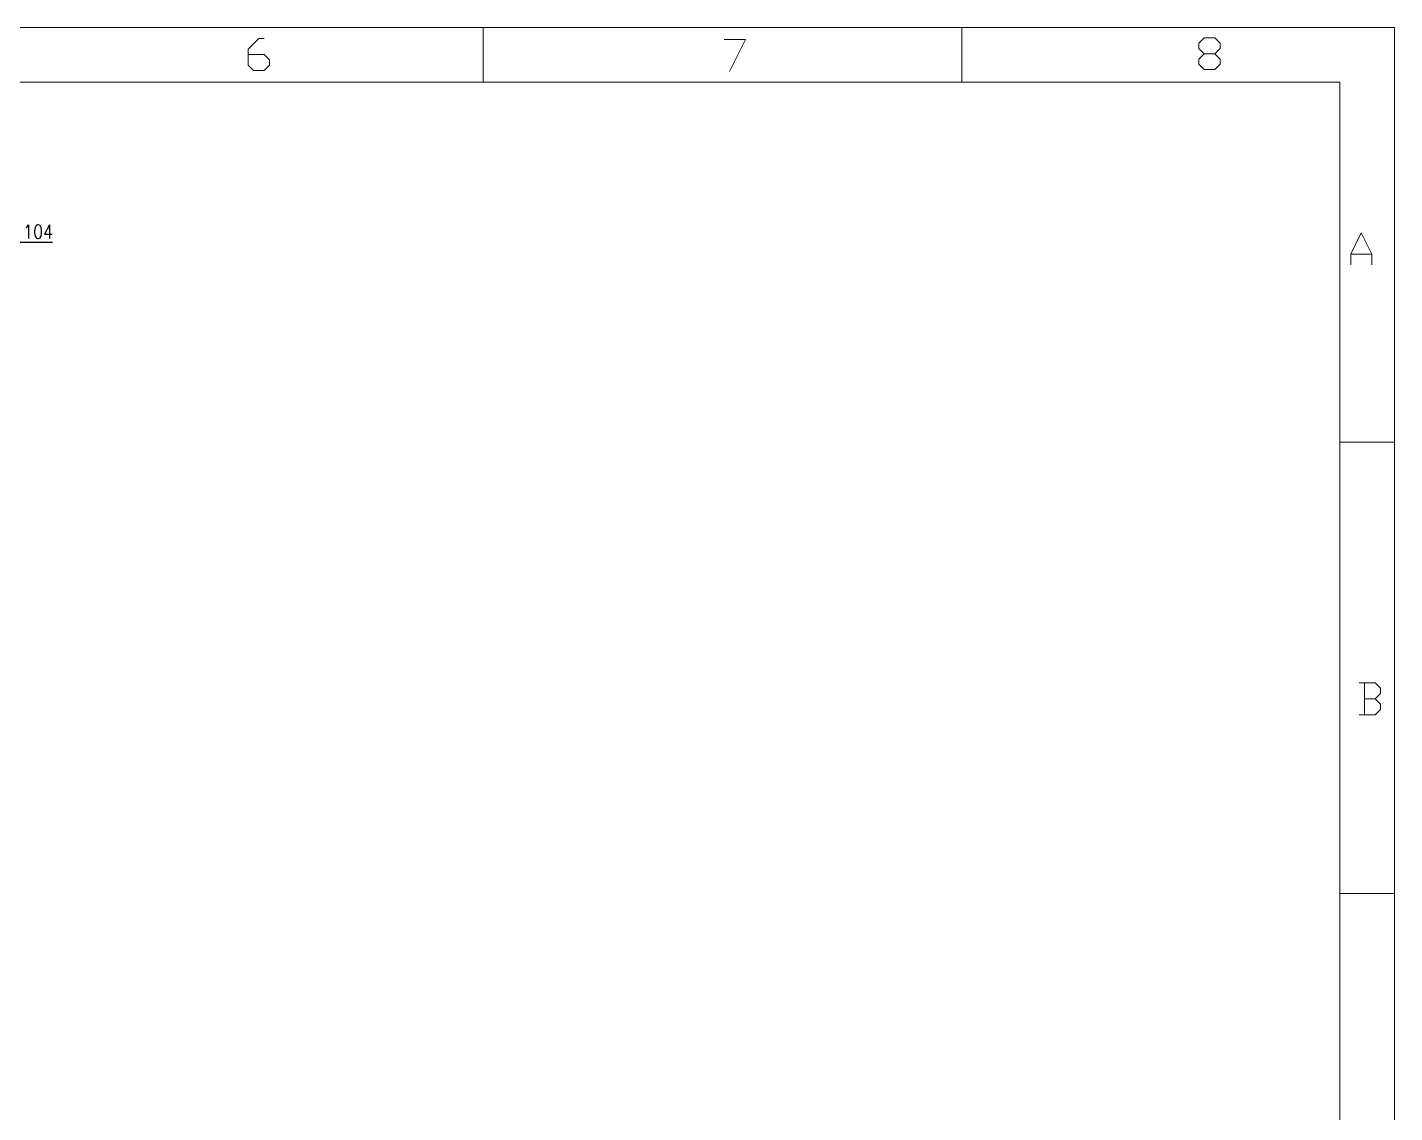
# Model space of a CAD drawing. Header units: millimetres. Extents: x 88508 to 142116, y -5268 to 20283.
# Drawn here: x 102372.6 to 102570.6, y 4133.7 to 4290.8 of the extents above; entities that cross this region are included whole.
import ezdxf
from ezdxf.enums import TextEntityAlignment as Align

# ---------------------------------------------------------------- set-up
doc = ezdxf.new("R2010")
doc.units = ezdxf.units.MM
doc.layers.add('DIM', color=4, linetype='Continuous')
doc.styles.add('GBENOR_', font='gbenor.shx', dxfattribs={"bigfont": 'gbcbig'})
doc.styles.get("Standard").update_dxf_attribs({"font": 'txt.shx', "width": 0.85, "bigfont": 'ctxt.shx'})
doc.styles.add('TXT', font='txt.shx', dxfattribs={"width": 0.8, "bigfont": 'ctxt.shx'})
doc.dimstyles.new('T-2-WX', dxfattribs={"dimtxt": 2, "dimasz": 2, "dimexe": 0.5, "dimexo": 0.5, "dimgap": 0.5, "dimtad": 1, "dimtxsty": 'Standard', "dimblk": 'OPEN30', "dimcen": 0, "dimazin": 3, "dimtfac": 1, "dimtmove": 0, "dimatfit": 3, "dimldrblk": 'OPEN30', "dimlwd": -1, "dimlwe": -1})

# ---------------------------------------------------------------- blocks, each defined once
blk = doc.blocks.new('*D9679')
at = {"layer": 'Defpoints', "color": 0}
for p in [(102366.54, 4259.69), (102371.54, 4259.69), (102203.54, 4155.69)]:
    blk.add_point(p, dxfattribs=at)
at = {"layer": 'DIM', "color": 0}
blk.add_line((102367.04, 4259.69), (102376.25, 4259.69), dxfattribs=at)
at = {"layer": 'DIM', "color": 0, "insert": (102374.15, 4261.19), "char_height": 2, "attachment_point": 5}
blk.add_mtext('104', dxfattribs=at)
blk = doc.blocks.new('_Open30')
blk = doc.blocks.new('U40')
at = {"color": 254, "lineweight": 18}
for p, q in [((0, 1783.49), (2530.21, 1783.49)), ((1913.09, 1783.49), (1913.09, 1746.46)), ((2237.08, 1783.49), (2237.08, 1746.46)), ((2530.21, 1783.49), (2530.21, 0)), ((37.03, 1746.46), (2493.18, 1746.46)), ((2493.18, 1746.46), (2493.18, 37.03)), ((2493.18, 1502.7), (2530.21, 1502.7)), ((2493.18, 1197.22), (2530.21, 1197.22))]:
    blk.add_line(p, q, dxfattribs=at)
at = {"color": 92, "lineweight": 18}
for points in [[(1753.93, 1765.07), (1764.72, 1765.07), (1768.32, 1761.47), (1768.32, 1757.87), (1764.72, 1754.27), (1757.53, 1754.27), (1753.93, 1757.87), (1753.93, 1768.67), (1761.12, 1775.87), (1764.72, 1775.87)], [(2076.24, 1775.18), (2090.63, 1775.18), (2079.84, 1753.58)], [(2408.43, 1765.67), (2412.02, 1762.07), (2412.02, 1758.47), (2408.43, 1754.87), (2401.23, 1754.87), (2397.64, 1758.47), (2397.64, 1762.07), (2401.23, 1765.67), (2408.43, 1765.67), (2412.02, 1769.27), (2412.02, 1772.87), (2408.43, 1776.47), (2401.23, 1776.47), (2397.64, 1772.87), (2397.64, 1769.27), (2401.23, 1765.67)], [(2500.44, 1622.77), (2500.44, 1629.97), (2507.63, 1644.37), (2514.83, 1629.97), (2514.83, 1622.77)], [(2500.44, 1629.97), (2514.83, 1629.97)], [(2516.93, 1329.01), (2520.53, 1332.61), (2520.53, 1336.21), (2516.93, 1339.81), (2506.14, 1339.81)], [(2509.74, 1339.81), (2509.74, 1318.21)], [(2506.14, 1318.21), (2516.93, 1318.21), (2520.53, 1321.81), (2520.53, 1325.41), (2516.93, 1329.01), (2509.74, 1329.01)]]:
    blk.add_lwpolyline(points, dxfattribs=at)
at = {"lineweight": 18, "style": 'GBENOR_'}
blk.add_attdef('文档路径', (2125.95, 386.89), '', height=17.76, dxfattribs=at)
at = {"lineweight": 20, "style": 'TXT'}
for tag, height, p in [('18-**-**', 16.35, (1866.64, 256.17)), ('客户名称', 16.13, (1741.09, 133.98, 0)), ('料厚:', 16.13, (1741.26, 93.16, 0))]:
    blk.add_attdef(tag, text='', height=height, dxfattribs=at).set_placement(p, align=Align.MIDDLE)
for tag, p, height in [('88888', (1850.91, 207.46), 14.86), ('材质:', (1691.18, 167.99, 0), 16.13), ('核准', (1869.36, 127.52, 0), 16.13), ('设计', (1868.77, 88.3, 0), 16.13), ('绘图', (1868.24, 49.08, 0), 16.13)]:
    blk.add_attdef(tag, p, '', height=height, dxfattribs=at)
for tag, p, height, width in [('3', (2234.72, 206.9), 15.83, 0.7), ('4', (2234.72, 167.41), 15.83, 0.7), ('核准日期', (2041.07, 124.18, 0), 16.13, 0.68), ('设计日期', (2041.07, 84.45, 0), 16.13, 0.68), ('1', (2251.89, 85.86), 14.61, 0.7), ('绘图日期', (2040.91, 46.43, 0), 16.13, 0.68), ('2', (2234.96, 49.23), 14.61, 0.7)]:
    blk.add_attdef(tag, p, '', height=height, dxfattribs=dict(at, width=width))

msp = doc.modelspace()

# ---------------------------------------------------------------- block references
at = {"ltscale": 3, "xscale": 0.2138914329148125, "yscale": 0.2138914329122806, "zscale": 0.2138914329126691}
msp.add_blockref('U40', (102029.446, 3909.301), dxfattribs=at)

# ---------------------------------------------------------------- dimensions: what is measured, and where the dimension line sits
at = {"layer": 'DIM'}
dim = msp.add_ordinate_dim(feature_location=(102366.545, 4259.688), offset=(5, 0), dtype=0, origin=(102203.545, 4155.688), dimstyle='T-2-WX', dxfattribs=at)
dim.commit()
dim.dimension.update_dxf_attribs({"geometry": '*D9679', "text_midpoint": (102374.15, 4261.188)})

doc.saveas('drawing.dxf')
